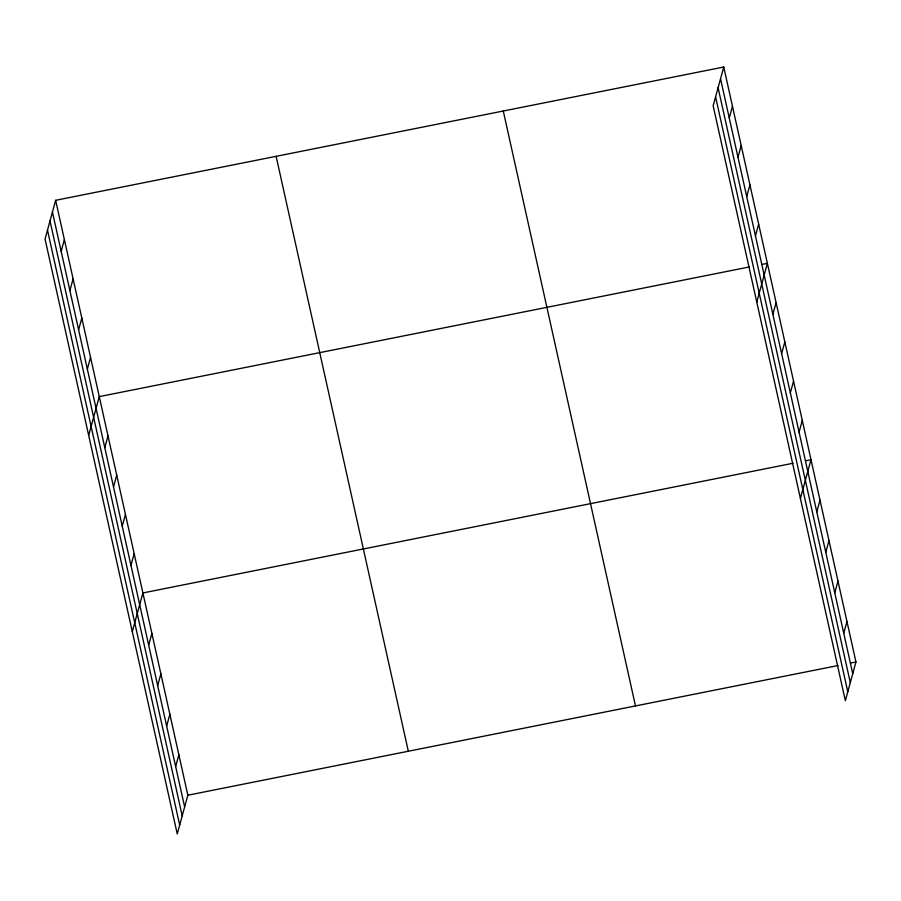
<?xml version="1.0" encoding="UTF-8"?>
<svg xmlns="http://www.w3.org/2000/svg" width="901" height="901" viewBox="0 0 901 901"><rect width="100%" height="100%" fill="white"/><g stroke="black" fill="none" stroke-linecap="round" stroke-linejoin="round"><path stroke-width="1.35" d="M55.648 200.304L45.05 239.047L177.249 833.966L187.847 795.223L55.648 200.304L723.751 67.034L855.95 661.953L845.352 700.696L713.153 105.777L723.751 67.034M61.167 251.3L64.376 239.565M69.895 290.561L73.105 278.826M78.612 329.834L81.822 318.098M87.341 369.095L90.55 357.359M88.681 435.374L99.279 396.62L749.463 266.933M104.786 447.628L108.007 435.893M113.515 486.889L116.725 475.154M122.243 526.15L125.453 514.415M130.972 565.423L134.181 553.687M132.301 631.702L142.899 592.948L793.083 463.249M148.688 645.139L151.897 633.403M157.675 685.593L160.885 673.858M166.662 726.048L169.872 714.313M175.65 766.503L178.86 754.768M729.258 118.031L732.468 106.295M737.987 157.292L741.196 145.557M746.715 196.564L749.925 184.829M755.443 235.825L758.653 224.09M756.772 302.105L767.37 263.351L761.863 264.455M772.889 314.359L776.099 302.623M781.617 353.62L784.827 341.884M790.346 392.881L793.556 381.146M799.063 432.153L802.273 420.418M800.403 498.422L811.001 459.679L805.494 460.783M816.779 511.869L819.989 500.134M825.767 552.324L828.976 540.589M834.765 592.779L837.975 581.044M843.753 633.234L846.963 621.499M187.847 795.223L838.031 665.524M850.443 663.046L855.95 661.953M720.541 78.77L852.74 673.689M718.097 87.679L850.296 682.598M715.585 96.869L847.785 691.788M503.276 111.014L635.475 705.933M276.123 156.323L408.322 751.243M52.438 212.039L184.637 806.958M50.005 220.948L182.205 815.867M47.494 230.138L179.693 825.057"/></g></svg>
